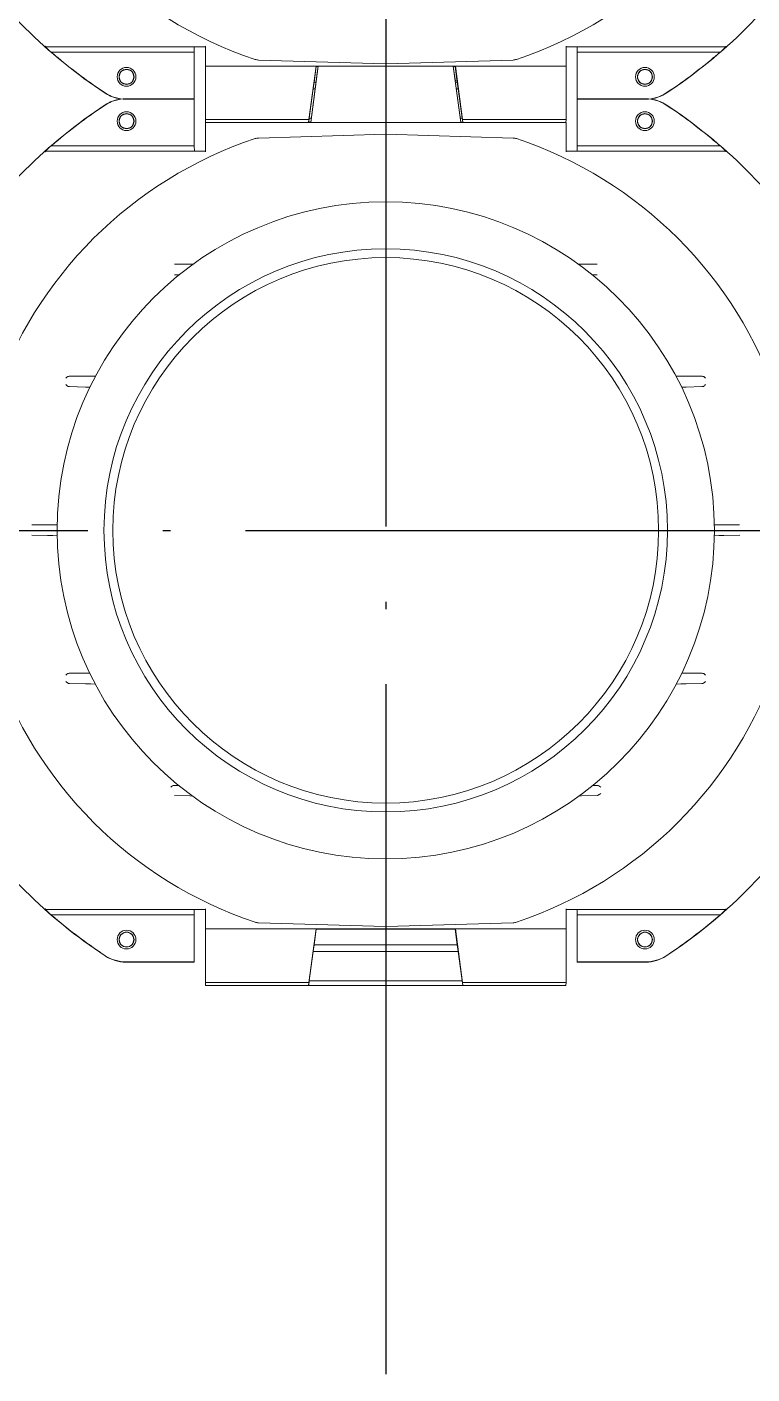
# Model space of a CAD drawing. Extents: x 3213259 to 3716512, y 332899 to 392399.
# Drawn here: x 3425912 to 3426491, y 370843 to 371919 of the extents above; entities that cross this region are included whole.
import ezdxf

# ---------------------------------------------------------------- set-up
doc = ezdxf.new("R2010")
doc.units = 0
doc.header["$LTSCALE"] = 1000
doc.header["$MEASUREMENT"] = 0
doc.linetypes.add('DOTE', pattern=[2.42, 2, -0.2, 0.02, -0.2])
doc.layers.add('DOTE', color=1, linetype='DOTE')
doc.layers.add('Visible Edges(Roxtec)', color=7, linetype='Continuous', lineweight=18)

msp = doc.modelspace()

# ---------------------------------------------------------------- linework, layer by layer
at = {"layer": 'DOTE', "ltscale": 0.3}
msp.add_line((3422456.723, 371516.865), (3428222.872, 371516.865), dxfattribs=at)
msp.add_lwpolyline([(3426198.711, 373571.864), (3426198.711, 370842.691)], dxfattribs=at)
at = {"layer": 'Visible Edges(Roxtec)'}
for p, q in [((3425926.88, 371903.265), (3425926.91, 371903.265)), ((3425926.91, 371903.265), (3426054.711, 371903.265)), ((3426045.711, 371899.108), (3425931.39, 371899.108)), ((3426045.711, 371903.185), (3426045.711, 371903.265)), ((3426045.711, 371903.185), (3426045.711, 371899.108)), ((3426045.711, 371899.108), (3426045.711, 371895.124)), ((3426045.711, 371895.124), (3426045.711, 371894.605)), ((3426045.711, 371894.605), (3426045.711, 371861.448)), ((3426054.711, 371887.849), (3426054.711, 371903.865)), ((3426342.711, 371887.849), (3426342.711, 371903.865)), ((3426342.711, 371903.265), (3426470.512, 371903.265)), ((3426351.711, 371903.265), (3426351.711, 371903.185)), ((3426351.711, 371899.108), (3426351.711, 371903.185)), ((3426351.711, 371895.124), (3426351.711, 371899.108)), ((3426351.711, 371899.108), (3426466.031, 371899.108)), ((3426351.711, 371894.605), (3426351.711, 371895.124)), ((3426351.711, 371861.448), (3426351.711, 371894.605)), ((3426470.512, 371903.265), (3426470.542, 371903.265)), ((3426054.711, 371887.849), (3426198.711, 371887.871)), ((3426054.711, 371887.849), (3426054.737, 371887.822)), ((3426054.737, 371887.822), (3426143.073, 371887.822)), ((3426054.737, 371887.822), (3426054.737, 371845.065)), ((3426096.984, 371892.727), (3426198.449, 371889.773)), ((3426137.372, 371845.065), (3426143.073, 371887.822)), ((3426138.855, 371842.86), (3426144.85, 371887.822)), ((3426143.211, 371887.665), (3426141.531, 371875.065)), ((3426143.073, 371887.822), (3426143.211, 371887.665)), ((3426143.211, 371887.665), (3426144.798, 371887.665)), ((3426143.711, 371880.465), (3426144.817, 371887.793)), ((3426198.711, 371887.871), (3426342.711, 371887.849)), ((3426198.973, 371889.773), (3426300.437, 371892.727)), ((3426252.571, 371887.822), (3426258.566, 371842.86)), ((3426252.605, 371887.793), (3426253.711, 371880.465)), ((3426252.624, 371887.665), (3426254.211, 371887.665)), ((3426254.211, 371887.665), (3426254.348, 371887.822)), ((3426255.891, 371875.065), (3426254.211, 371887.665)), ((3426254.348, 371887.822), (3426342.684, 371887.822)), ((3426254.348, 371887.822), (3426260.049, 371845.065)), ((3426342.711, 371887.849), (3426342.684, 371887.822)), ((3426342.684, 371845.065), (3426342.684, 371887.822)), ((3426143.164, 371875.965), (3426138.764, 371842.965)), ((3426141.531, 371875.065), (3426140.758, 371869.665)), ((3426143.044, 371875.065), (3426141.531, 371875.065)), ((3426143.711, 371880.465), (3426143.111, 371875.965)), ((3426143.111, 371875.965), (3426143.164, 371875.965)), ((3426254.311, 371875.965), (3426253.711, 371880.465)), ((3426254.258, 371875.965), (3426254.311, 371875.965)), ((3426258.658, 371842.965), (3426254.258, 371875.965)), ((3426255.891, 371875.065), (3426254.378, 371875.065)), ((3426256.664, 371869.665), (3426255.891, 371875.065)), ((3426140.758, 371869.665), (3426137.638, 371846.265)), ((3426140.758, 371869.665), (3426142.324, 371869.665)), ((3426255.098, 371869.665), (3426256.664, 371869.665)), ((3426259.784, 371846.265), (3426256.664, 371869.665)), ((3425991.123, 371861.682), (3426045.711, 371861.682)), ((3426045.711, 371861.448), (3425991.123, 371861.448)), ((3426045.711, 371861.682), (3426045.711, 371828.525)), ((3426351.711, 371828.525), (3426351.711, 371861.682)), ((3426351.711, 371861.682), (3426406.298, 371861.682)), ((3426406.298, 371861.448), (3426351.711, 371861.448)), ((3426054.711, 371842.834), (3426054.775, 371842.898)), ((3426054.711, 371842.834), (3426054.711, 371819.265)), ((3426054.711, 371842.834), (3426198.711, 371842.812)), ((3426137.372, 371845.065), (3426054.737, 371845.065)), ((3426054.737, 371845.065), (3426054.775, 371842.898)), ((3426137.122, 371842.898), (3426137.372, 371845.065)), ((3426137.198, 371842.965), (3426138.764, 371842.965)), ((3426137.638, 371846.265), (3426137.256, 371842.965)), ((3426139.204, 371846.265), (3426137.638, 371846.265)), ((3426138.764, 371842.965), (3426138.855, 371842.86)), ((3426138.855, 371842.86), (3426258.566, 371842.86)), ((3426198.711, 371842.812), (3426342.711, 371842.834)), ((3426259.784, 371846.265), (3426258.218, 371846.265)), ((3426258.566, 371842.86), (3426258.658, 371842.965)), ((3426258.658, 371842.965), (3426260.224, 371842.965)), ((3426260.165, 371842.965), (3426259.784, 371846.265)), ((3426260.049, 371845.065), (3426260.3, 371842.898)), ((3426342.684, 371845.065), (3426260.049, 371845.065)), ((3426342.646, 371842.898), (3426342.684, 371845.065)), ((3426342.711, 371842.834), (3426342.646, 371842.898)), ((3426342.711, 371842.834), (3426342.711, 371819.265)), ((3426198.449, 371833.357), (3426096.984, 371830.403)), ((3426300.437, 371830.403), (3426198.973, 371833.357)), ((3425926.91, 371819.865), (3425926.88, 371819.865)), ((3426054.711, 371819.865), (3425926.91, 371819.865)), ((3426045.711, 371824.022), (3425931.39, 371824.022)), ((3426045.711, 371828.525), (3426045.711, 371828.006)), ((3426045.711, 371828.006), (3426045.711, 371824.022)), ((3426045.711, 371824.022), (3426045.957, 371819.945)), ((3426470.512, 371819.865), (3426342.711, 371819.865)), ((3426351.464, 371819.945), (3426351.711, 371824.022)), ((3426351.711, 371828.006), (3426351.711, 371828.525)), ((3426351.711, 371824.022), (3426351.711, 371828.006)), ((3426351.711, 371824.022), (3426466.031, 371824.022)), ((3426470.542, 371819.865), (3426470.512, 371819.865)), ((3426042.395, 371729.629), (3426029.939, 371729.629)), ((3426042.395, 371729.629), (3426044.965, 371729.629)), ((3426352.456, 371729.629), (3426355.026, 371729.629)), ((3426367.483, 371729.629), (3426355.026, 371729.629)), ((3426029.9, 371721.147), (3426033.737, 371721.046)), ((3426363.684, 371721.046), (3426367.522, 371721.147)), ((3425946.241, 371640.023), (3425945.942, 371640.023)), ((3425958.918, 371640.023), (3425946.241, 371640.023)), ((3425958.918, 371640.023), (3425963.127, 371640.023)), ((3425966.895, 371640.023), (3425963.127, 371640.023)), ((3426434.295, 371640.023), (3426430.526, 371640.023)), ((3426434.295, 371640.023), (3426438.503, 371640.023)), ((3426451.18, 371640.023), (3426438.503, 371640.023)), ((3426451.48, 371640.023), (3426451.18, 371640.023)), ((3425945.902, 371631.747), (3425945.901, 371631.747)), ((3425945.902, 371631.747), (3425946.202, 371631.739)), ((3425946.202, 371631.739), (3425958.879, 371631.407)), ((3425962.474, 371631.313), (3425958.879, 371631.407)), ((3426438.542, 371631.407), (3426434.948, 371631.313)), ((3426438.542, 371631.407), (3426451.22, 371631.739)), ((3426451.22, 371631.739), (3426451.519, 371631.747)), ((3426451.52, 371631.747), (3426451.519, 371631.747)), ((3425928.62, 371521.365), (3425916.065, 371521.365)), ((3425928.62, 371521.365), (3425932.829, 371521.365)), ((3425936.249, 371521.365), (3425932.829, 371521.365)), ((3426464.593, 371521.365), (3426461.172, 371521.365)), ((3426464.593, 371521.365), (3426468.801, 371521.365)), ((3426481.356, 371521.365), (3426468.801, 371521.365)), ((3425916.026, 371513.158), (3425928.581, 371512.829)), ((3425932.789, 371512.719), (3425928.581, 371512.829)), ((3425932.789, 371512.719), (3425936.245, 371512.628)), ((3426461.177, 371512.628), (3426464.632, 371512.719)), ((3426468.841, 371512.829), (3426464.632, 371512.719)), ((3426468.841, 371512.829), (3426481.396, 371513.158)), ((3425946.241, 371402.707), (3425945.942, 371402.707)), ((3425958.918, 371402.707), (3425946.241, 371402.707)), ((3425958.918, 371402.707), (3425962.333, 371402.707)), ((3426435.088, 371402.707), (3426438.503, 371402.707)), ((3426451.18, 371402.707), (3426438.503, 371402.707)), ((3426451.48, 371402.707), (3426451.18, 371402.707)), ((3425945.902, 371394.557), (3425945.901, 371394.557)), ((3425945.902, 371394.557), (3425946.202, 371394.549)), ((3425946.202, 371394.549), (3425958.879, 371394.217)), ((3425963.088, 371394.107), (3425958.879, 371394.217)), ((3425963.088, 371394.107), (3425966.734, 371394.011)), ((3426430.687, 371394.011), (3426434.334, 371394.107)), ((3426438.542, 371394.217), (3426434.334, 371394.107)), ((3426438.542, 371394.217), (3426451.22, 371394.549)), ((3426451.22, 371394.549), (3426451.519, 371394.557)), ((3426451.52, 371394.557), (3426451.519, 371394.557)), ((3426029.901, 371313.101), (3426029.601, 371313.101)), ((3426029.9, 371304.963), (3426042.356, 371304.637)), ((3426033.222, 371313.101), (3426029.901, 371313.101)), ((3426044.296, 371304.586), (3426042.356, 371304.637)), ((3426355.066, 371304.637), (3426353.126, 371304.586)), ((3426355.066, 371304.637), (3426367.522, 371304.963)), ((3426367.521, 371313.101), (3426364.199, 371313.101)), ((3426367.82, 371313.101), (3426367.521, 371313.101)), ((3425926.88, 371213.865), (3425926.91, 371213.865)), ((3425926.91, 371213.865), (3426054.711, 371213.865)), ((3426045.711, 371209.708), (3425931.39, 371209.708)), ((3426045.711, 371213.785), (3426045.711, 371213.865)), ((3426045.711, 371213.785), (3426045.711, 371209.708)), ((3426045.711, 371209.708), (3426045.711, 371205.724)), ((3426045.711, 371205.724), (3426045.711, 371205.205)), ((3426054.711, 371198.449), (3426054.711, 371214.465)), ((3426342.711, 371198.449), (3426342.711, 371214.465)), ((3426342.711, 371213.865), (3426470.512, 371213.865)), ((3426351.711, 371213.865), (3426351.711, 371213.785)), ((3426351.711, 371209.708), (3426351.711, 371213.785)), ((3426351.711, 371205.724), (3426351.711, 371209.708)), ((3426351.711, 371209.708), (3426466.031, 371209.708)), ((3426351.711, 371205.205), (3426351.711, 371205.724)), ((3426470.512, 371213.865), (3426470.542, 371213.865)), ((3426045.711, 371205.205), (3426045.711, 371172.048)), ((3426054.711, 371198.449), (3426198.711, 371198.471)), ((3426054.711, 371198.449), (3426054.737, 371198.422)), ((3426054.737, 371198.422), (3426143.073, 371198.422)), ((3426054.737, 371198.422), (3426054.737, 371155.665)), ((3426096.984, 371203.327), (3426198.449, 371200.373)), ((3426137.372, 371155.665), (3426143.073, 371198.422)), ((3426143.211, 371198.265), (3426141.531, 371185.665)), ((3426143.073, 371198.422), (3426143.211, 371198.265)), ((3426143.211, 371198.265), (3426254.211, 371198.265)), ((3426198.711, 371198.471), (3426342.711, 371198.449)), ((3426198.973, 371200.373), (3426300.437, 371203.327)), ((3426254.211, 371198.265), (3426254.348, 371198.422)), ((3426255.891, 371185.665), (3426254.211, 371198.265)), ((3426254.348, 371198.422), (3426342.684, 371198.422)), ((3426254.348, 371198.422), (3426260.049, 371155.665)), ((3426342.711, 371198.449), (3426342.684, 371198.422)), ((3426342.684, 371155.665), (3426342.684, 371198.422)), ((3426351.711, 371172.048), (3426351.711, 371205.205)), ((3426141.531, 371185.665), (3426140.758, 371180.265)), ((3426255.891, 371185.665), (3426141.531, 371185.665)), ((3426256.664, 371180.265), (3426255.891, 371185.665)), ((3426140.758, 371180.265), (3426137.638, 371156.865)), ((3426140.758, 371180.265), (3426256.664, 371180.265)), ((3426259.784, 371156.865), (3426256.664, 371180.265)), ((3426045.711, 371172.048), (3425991.123, 371172.048)), ((3426045.711, 371171.865), (3425991.123, 371171.865)), ((3426045.711, 371171.865), (3426045.711, 371172.048)), ((3426351.711, 371172.048), (3426351.711, 371171.865)), ((3426406.298, 371172.048), (3426351.711, 371172.048)), ((3426406.298, 371171.865), (3426351.711, 371171.865)), ((3426137.372, 371155.665), (3426054.737, 371155.665)), ((3426054.737, 371155.665), (3426054.779, 371153.265)), ((3426129.411, 371153.265), (3426054.779, 371153.265)), ((3426129.411, 371153.265), (3426137.095, 371153.265)), ((3426137.095, 371153.265), (3426137.372, 371155.665)), ((3426137.095, 371153.265), (3426137.221, 371153.265)), ((3426137.638, 371156.865), (3426137.221, 371153.265)), ((3426137.221, 371153.265), (3426260.2, 371153.265)), ((3426259.784, 371156.865), (3426137.638, 371156.865)), ((3426260.2, 371153.265), (3426259.784, 371156.865)), ((3426260.049, 371155.665), (3426260.327, 371153.265)), ((3426342.684, 371155.665), (3426260.049, 371155.665)), ((3426260.2, 371153.265), (3426260.327, 371153.265)), ((3426260.327, 371153.265), (3426268.011, 371153.265)), ((3426342.642, 371153.265), (3426268.011, 371153.265)), ((3426342.642, 371153.265), (3426342.684, 371155.665))]:
    msp.add_line(p, q, dxfattribs=at)
for centre, radius in [((3425991.711, 371879.265), 7.5), ((3425991.711, 371879.265), 6), ((3425991.711, 371879.265), 5.88), ((3426405.711, 371879.265), 7.5), ((3426405.711, 371879.265), 6), ((3426405.711, 371879.265), 5.88), ((3425991.711, 371843.865), 7.5), ((3425991.711, 371843.865), 6), ((3425991.711, 371843.865), 5.88), ((3426405.711, 371843.865), 7.5), ((3426405.711, 371843.865), 6), ((3426405.711, 371843.865), 5.88), ((3426198.711, 371516.865), 262.5), ((3426198.711, 371516.865), 225), ((3426198.711, 371516.865), 217.95), ((3425991.711, 371189.865), 7.5), ((3425991.711, 371189.865), 6), ((3425991.711, 371189.865), 5.88), ((3426405.711, 371189.865), 7.5), ((3426405.711, 371189.865), 6), ((3426405.711, 371189.865), 5.88)]:
    msp.add_circle(centre, radius, dxfattribs=at)
for centre, radius, start, end in [((3426198.711, 372206.265), 330, 198.450374, 251.573396), ((3426198.711, 372206.265), 330, 288.426604, 341.549626), ((3426198.711, 372206.265), 407.25, 213.385197, 236.614803), ((3426198.711, 372206.265), 407.25, 303.385197, 326.614803), ((3426198.711, 372206.265), 407.067, 229.962582, 236.614803), ((3426198.711, 372206.265), 407.067, 303.385197, 310.037418), ((3426097.246, 371901.723), 9, 251.573396, 268.33235), ((3426198.711, 371898.769), 9, 268.33235, 270.000003), ((3426198.711, 371898.769), 9, 270.000003, 271.66765), ((3426300.176, 371901.723), 9, 271.66765, 288.426604), ((3425991.123, 371891.265), 30, 236.614803, 261.890386), ((3425991.123, 371891.265), 29.817, 236.614803, 270), ((3426406.298, 371891.265), 29.817, 270, 303.385197), ((3426406.298, 371891.265), 30, 278.109614, 303.385197), ((3426198.711, 371516.865), 407.25, 123.385197, 146.614803), ((3426198.711, 371516.865), 407.067, 123.385197, 130.037418), ((3425991.123, 371831.865), 30, 98.109614, 123.385197), ((3425991.123, 371831.865), 29.817, 90, 123.385197), ((3426406.298, 371831.865), 29.817, 56.614803, 90), ((3426406.298, 371831.865), 30, 56.614803, 81.890386), ((3426198.711, 371516.865), 407.067, 49.962582, 56.614803), ((3426198.711, 371516.865), 407.25, 33.385197, 56.614803), ((3426097.246, 371821.407), 9, 91.66765, 108.426604), ((3426198.711, 371824.361), 9, 89.999997, 91.66765), ((3426198.711, 371824.361), 9, 88.33235, 89.999997), ((3426300.176, 371821.407), 9, 71.573396, 88.33235), ((3426198.711, 371516.865), 330, 108.426604, 161.549626), ((3426198.711, 371516.865), 330, 18.450374, 71.573396), ((3426198.711, 371516.865), 330, 198.450374, 251.573396), ((3426198.711, 371516.865), 330, 288.426604, 341.549626), ((3426198.711, 371516.865), 407.25, 213.385197, 236.614803), ((3426198.711, 371516.865), 407.25, 303.385197, 326.614803), ((3426198.711, 371516.865), 407.067, 229.962582, 236.614803), ((3426097.246, 371212.323), 9, 251.573396, 268.33235), ((3426198.711, 371209.369), 9, 268.33235, 270.000003), ((3426198.711, 371209.369), 9, 270.000003, 271.66765), ((3426300.176, 371212.323), 9, 271.66765, 288.426604), ((3426198.711, 371516.865), 407.067, 303.385197, 310.037418), ((3425991.123, 371201.865), 30, 236.614803, 270), ((3425991.123, 371201.865), 29.817, 236.614803, 270), ((3426406.298, 371201.865), 29.817, 270, 303.385197), ((3426406.298, 371201.865), 30, 270, 303.385197)]:
    msp.add_arc(centre, radius, start, end, dxfattribs=at)
for centre, major_axis, ratio, start_param, end_param in [((3425927.574, 371902.643), (0.694, -0.622), 0.01147245, 3.12909078, 3.64277929), ((3425925.77, 371904.287), (1.14, -1.022), 0.00892803, 6.27322771, 6.29106296), ((3426198.711, 372194.224), (0, 398.27), 0.99954288, 2.39022938, 2.40534652), ((3426198.711, 372218.868), (0, 416.86), 0.99954288, 2.44505528, 2.46008649), ((3426198.711, 372218.868), (0, 416.86), 0.99954288, 3.82309882, 3.83813003), ((3426198.711, 372194.224), (0, 398.27), 0.99954288, 3.87783879, 3.89295593), ((3426469.848, 371902.643), (0.694, 0.622), 0.01147245, 5.78199869, 6.29568718), ((3426471.652, 371904.288), (1.141, 1.023), 0.00892647, 3.13371641, 3.15154848), ((3425927.574, 371820.487), (0.694, 0.622), 0.01147245, 2.64040606, 3.15409453), ((3425925.771, 371818.843), (1.139, 1.022), 0.00893066, 6.27530536, 6.29314578), ((3426198.711, 371528.906), (0, 398.27), 0.99954288, 0.73624613, 0.75136327), ((3426198.711, 371504.262), (0, 416.86), 0.99954288, 0.68150616, 0.69653738), ((3426045.947, 371820.465), (0.018, -0.6), 0.01743912, 5.75905916, 6.28265791), ((3426351.475, 371820.465), (0.018, 0.6), 0.01743912, 3.14212009, 3.6657188), ((3426198.711, 371504.262), (0, 416.86), 0.99954288, 5.58664793, 5.60167915), ((3426198.711, 371528.906), (0, 398.27), 0.99954288, 5.53182203, 5.54693917), ((3426469.848, 371820.487), (0.694, -0.622), 0.01147245, 6.27068339, 6.78437195), ((3426471.652, 371818.843), (1.14, -1.022), 0.00892843, 3.13163464, 3.14947062), ((3425927.574, 371213.243), (0.694, -0.622), 0.01147245, 3.12909074, 3.64277929), ((3425925.77, 371214.887), (1.14, -1.022), 0.00892803, 6.27322771, 6.29106296), ((3426198.711, 371504.824), (0, 398.27), 0.99954288, 2.39022938, 2.40534652), ((3426198.711, 371529.468), (0, 416.86), 0.99954288, 2.44505528, 2.46008649), ((3426198.711, 371529.468), (0, 416.86), 0.99954288, 3.82309882, 3.83813003), ((3426198.711, 371504.824), (0, 398.27), 0.99954288, 3.87783879, 3.89295593), ((3426469.848, 371213.243), (0.694, 0.622), 0.01147245, 5.78199871, 6.29568725), ((3426471.652, 371214.888), (1.141, 1.023), 0.00892647, 3.13371644, 3.15154852)]:
    msp.add_ellipse(centre, major_axis=major_axis, ratio=ratio, start_param=start_param, end_param=end_param, dxfattribs=at)
for points, knots in [([(3425926.91, 371903.265), (3425926.91, 371903.266), (3425926.914, 371903.277), (3425926.929, 371903.314), (3425926.939, 371903.341), (3425926.962, 371903.406), (3425926.98, 371903.46), (3425927.032, 371903.595), (3425927.052, 371903.646), (3425927.093, 371903.75), (3425927.113, 371903.805), (3425927.134, 371903.862), (3425927.134, 371903.863), (3425927.135, 371903.865)], [-0.047196533, -0.047196533, -0.047196533, -0.047196533, -0.0349964202, -0.0349964202, -0.0226538962, -0.0226538962, -0.0116623451, -0.0116623451, -0.0058735568, -0.0058735568, 0, 0, 0.0001553249, 0.0001553249, 0.0001553249, 0.0001553249]), ([(3425936.85, 371894.605), (3425936.847, 371894.607), (3425936.843, 371894.61), (3425936.748, 371894.69), (3425936.648, 371894.774), (3425936.457, 371894.933), (3425936.366, 371895.008), (3425936.269, 371895.088), (3425936.246, 371895.107), (3425936.224, 371895.124)], [0.1165772341, 0.1165772341, 0.1165772341, 0.1165772341, 0.1169914965, 0.1169914965, 0.1290440038, 0.1290440038, 0.1410965112, 0.1410965112, 0.1449615757, 0.1449615757, 0.1449615757, 0.1449615757]), ([(3426461.197, 371895.124), (3426461.176, 371895.107), (3426461.152, 371895.088), (3426461.055, 371895.008), (3426460.965, 371894.933), (3426460.774, 371894.774), (3426460.674, 371894.69), (3426460.578, 371894.61), (3426460.575, 371894.607), (3426460.572, 371894.605)], [0.0891409818, 0.0891409818, 0.0891409818, 0.0891409818, 0.0930060462, 0.0930060462, 0.1050585536, 0.1050585536, 0.117111061, 0.117111061, 0.1175253233, 0.1175253233, 0.1175253233, 0.1175253233]), ([(3426470.287, 371903.865), (3426470.287, 371903.863), (3426470.288, 371903.862), (3426470.308, 371903.805), (3426470.329, 371903.75), (3426470.369, 371903.646), (3426470.389, 371903.596), (3426470.441, 371903.46), (3426470.459, 371903.406), (3426470.483, 371903.341), (3426470.493, 371903.314), (3426470.507, 371903.277), (3426470.511, 371903.266), (3426470.511, 371903.265)], [-0.0231312, -0.0231312, -0.0231312, -0.0231312, -0.0230553436, -0.0230553436, -0.0201869941, -0.0201869941, -0.017360303, -0.017360303, -0.0119908105, -0.0119908105, -0.0059605972, -0.0059605972, 0, 0, 0, 0]), ([(3425927.135, 371819.265), (3425927.134, 371819.266), (3425927.134, 371819.268), (3425927.113, 371819.325), (3425927.093, 371819.379), (3425927.052, 371819.484), (3425927.032, 371819.534), (3425926.98, 371819.67), (3425926.962, 371819.724), (3425926.939, 371819.789), (3425926.929, 371819.816), (3425926.914, 371819.853), (3425926.91, 371819.863), (3425926.91, 371819.865)], [-0.0231304836, -0.0231304836, -0.0231304836, -0.0231304836, -0.0230546101, -0.0230546101, -0.0201864628, -0.0201864628, -0.0173596955, -0.0173596955, -0.0119903355, -0.0119903355, -0.0059603634, -0.0059603634, 0, 0, 0, 0]), ([(3425936.224, 371828.006), (3425936.246, 371828.023), (3425936.269, 371828.042), (3425936.366, 371828.122), (3425936.457, 371828.197), (3425936.648, 371828.356), (3425936.748, 371828.44), (3425936.843, 371828.52), (3425936.847, 371828.522), (3425936.85, 371828.525)], [0.0891409818, 0.0891409818, 0.0891409818, 0.0891409818, 0.0930060462, 0.0930060462, 0.1050585536, 0.1050585536, 0.117111061, 0.117111061, 0.1175253233, 0.1175253233, 0.1175253233, 0.1175253233]), ([(3426460.572, 371828.525), (3426460.575, 371828.522), (3426460.578, 371828.52), (3426460.674, 371828.44), (3426460.774, 371828.356), (3426460.965, 371828.197), (3426461.055, 371828.122), (3426461.152, 371828.042), (3426461.176, 371828.023), (3426461.197, 371828.006)], [0.0385004422, 0.0385004422, 0.0385004422, 0.0385004422, 0.0389147045, 0.0389147045, 0.0509672119, 0.0509672119, 0.0630197192, 0.0630197192, 0.0668847837, 0.0668847837, 0.0668847837, 0.0668847837]), ([(3426470.511, 371819.865), (3426470.511, 371819.863), (3426470.507, 371819.853), (3426470.493, 371819.816), (3426470.483, 371819.789), (3426470.459, 371819.724), (3426470.441, 371819.67), (3426470.389, 371819.534), (3426470.369, 371819.484), (3426470.329, 371819.379), (3426470.308, 371819.325), (3426470.288, 371819.268), (3426470.287, 371819.266), (3426470.287, 371819.265)], [-0.0471877408, -0.0471877408, -0.0471877408, -0.0471877408, -0.0349898101, -0.0349898101, -0.0226494841, -0.0226494841, -0.0116600589, -0.0116600589, -0.0058726894, -0.0058726894, 0, 0, 0.0001552562, 0.0001552562, 0.0001552562, 0.0001552562]), ([(3425943.344, 371638.523), (3425943.759, 371638.938), (3425944.267, 371639.429), (3425945.121, 371639.888), (3425945.56, 371640.023), (3425945.942, 371640.023)], [-0.3497791429, -0.3497791429, -0.3497791429, -0.3497791429, -0.2909977333, -0.2909977333, -0.25276612, -0.25276612, -0.25276612, -0.25276612]), ([(3426451.48, 371640.023), (3426451.862, 371640.023), (3426452.301, 371639.888), (3426453.155, 371639.429), (3426453.662, 371638.938), (3426454.078, 371638.523)], [-0.0970130228, -0.0970130228, -0.0970130228, -0.0970130228, -0.0587814096, -0.0587814096, 0, 0, 0, 0]), ([(3425945.902, 371631.747), (3425945.619, 371631.754), (3425945.318, 371631.824), (3425944.703, 371632.099), (3425944.442, 371632.283), (3425943.903, 371632.727), (3425943.615, 371633.03), (3425943.348, 371633.309), (3425943.346, 371633.311), (3425943.344, 371633.314)], [-0.0910255589, -0.0910255589, -0.0910255589, -0.0910255589, -0.0649303492, -0.0649303492, -0.0382878138, -0.0382878138, 0, 0, 0.0003347563, 0.0003347563, 0.0003347563, 0.0003347563]), ([(3426454.078, 371633.314), (3426454.075, 371633.311), (3426454.073, 371633.309), (3426453.806, 371633.03), (3426453.519, 371632.727), (3426452.98, 371632.283), (3426452.718, 371632.099), (3426452.103, 371631.824), (3426451.802, 371631.754), (3426451.519, 371631.747)], [-0.0984733688, -0.0984733688, -0.0984733688, -0.0984733688, -0.0981125494, -0.0981125494, -0.0568437557, -0.0568437557, -0.0281269084, -0.0281269084, 0, 0, 0, 0]), ([(3425943.344, 371401.207), (3425943.759, 371401.623), (3425944.267, 371402.113), (3425945.121, 371402.573), (3425945.56, 371402.707), (3425945.942, 371402.707)], [-0.3497791429, -0.3497791429, -0.3497791429, -0.3497791429, -0.2909977333, -0.2909977333, -0.25276612, -0.25276612, -0.25276612, -0.25276612]), ([(3426451.48, 371402.707), (3426451.862, 371402.707), (3426452.301, 371402.573), (3426453.155, 371402.113), (3426453.662, 371401.623), (3426454.078, 371401.207)], [-0.0970130228, -0.0970130228, -0.0970130228, -0.0970130228, -0.0587814096, -0.0587814096, 0, 0, 0, 0]), ([(3425945.902, 371394.557), (3425945.619, 371394.564), (3425945.318, 371394.634), (3425944.703, 371394.909), (3425944.442, 371395.093), (3425943.903, 371395.537), (3425943.615, 371395.84), (3425943.348, 371396.119), (3425943.346, 371396.121), (3425943.344, 371396.124)], [-0.0910228015, -0.0910228015, -0.0910228015, -0.0910228015, -0.0649281913, -0.0649281913, -0.0382867783, -0.0382867783, 0, 0, 0.0003347701, 0.0003347701, 0.0003347701, 0.0003347701]), ([(3426454.078, 371396.124), (3426454.075, 371396.121), (3426454.073, 371396.119), (3426453.806, 371395.84), (3426453.519, 371395.537), (3426452.98, 371395.093), (3426452.718, 371394.909), (3426452.103, 371394.634), (3426451.802, 371394.564), (3426451.519, 371394.557)], [-0.0984724801, -0.0984724801, -0.0984724801, -0.0984724801, -0.0981116378, -0.0981116378, -0.0568430941, -0.0568430941, -0.0281268533, -0.0281268533, 0, 0, 0, 0]), ([(3426027.003, 371311.601), (3426027.419, 371312.017), (3426027.926, 371312.507), (3426028.78, 371312.966), (3426029.219, 371313.101), (3426029.601, 371313.101)], [-0.3497791429, -0.3497791429, -0.3497791429, -0.3497791429, -0.2909977333, -0.2909977333, -0.25276612, -0.25276612, -0.25276612, -0.25276612]), ([(3426367.82, 371313.101), (3426368.203, 371313.101), (3426368.641, 371312.966), (3426369.495, 371312.507), (3426370.003, 371312.017), (3426370.418, 371311.601)], [-0.0970130228, -0.0970130228, -0.0970130228, -0.0970130228, -0.0587814096, -0.0587814096, 0, 0, 0, 0]), ([(3426370.418, 371306.539), (3426370.415, 371306.538), (3426370.413, 371306.536), (3426369.91, 371306.27), (3426369.284, 371305.874), (3426368.623, 371305.326), (3426368.211, 371305.099), (3426367.927, 371305.023)], [-0.000254442, -0.000254442, -0.000254442, -0.000254442, 0, 0, 0.045046464, 0.067569696, 0.11261616, 0.11261616, 0.11261616, 0.11261616]), ([(3425926.91, 371213.865), (3425926.91, 371213.866), (3425926.914, 371213.877), (3425926.929, 371213.914), (3425926.939, 371213.941), (3425926.962, 371214.006), (3425926.98, 371214.06), (3425927.032, 371214.195), (3425927.052, 371214.246), (3425927.093, 371214.35), (3425927.113, 371214.405), (3425927.134, 371214.462), (3425927.134, 371214.463), (3425927.135, 371214.465)], [-0.047196533, -0.047196533, -0.047196533, -0.047196533, -0.0349964202, -0.0349964202, -0.0226538962, -0.0226538962, -0.0116623451, -0.0116623451, -0.0058735568, -0.0058735568, 0, 0, 0.0001553249, 0.0001553249, 0.0001553249, 0.0001553249]), ([(3425936.85, 371205.205), (3425936.847, 371205.207), (3425936.843, 371205.21), (3425936.748, 371205.29), (3425936.648, 371205.374), (3425936.457, 371205.533), (3425936.366, 371205.608), (3425936.269, 371205.688), (3425936.246, 371205.707), (3425936.224, 371205.724)], [0.1165772341, 0.1165772341, 0.1165772341, 0.1165772341, 0.1169914965, 0.1169914965, 0.1290440038, 0.1290440038, 0.1410965112, 0.1410965112, 0.1449615757, 0.1449615757, 0.1449615757, 0.1449615757]), ([(3426461.197, 371205.724), (3426461.176, 371205.707), (3426461.152, 371205.688), (3426461.055, 371205.608), (3426460.965, 371205.533), (3426460.774, 371205.374), (3426460.674, 371205.29), (3426460.578, 371205.21), (3426460.575, 371205.207), (3426460.572, 371205.205)], [0.0891409818, 0.0891409818, 0.0891409818, 0.0891409818, 0.0930060462, 0.0930060462, 0.1050585536, 0.1050585536, 0.117111061, 0.117111061, 0.1175253233, 0.1175253233, 0.1175253233, 0.1175253233]), ([(3426470.287, 371214.465), (3426470.287, 371214.463), (3426470.288, 371214.462), (3426470.308, 371214.405), (3426470.329, 371214.35), (3426470.369, 371214.246), (3426470.389, 371214.196), (3426470.441, 371214.06), (3426470.459, 371214.006), (3426470.483, 371213.941), (3426470.493, 371213.914), (3426470.507, 371213.877), (3426470.511, 371213.866), (3426470.511, 371213.865)], [-0.0231312, -0.0231312, -0.0231312, -0.0231312, -0.0230553436, -0.0230553436, -0.0201869941, -0.0201869941, -0.017360303, -0.017360303, -0.0119908105, -0.0119908105, -0.0059605972, -0.0059605972, 0, 0, 0, 0])]:
    msp.add_open_spline(points, degree=3, knots=knots, dxfattribs=at)

doc.saveas('drawing.dxf')
